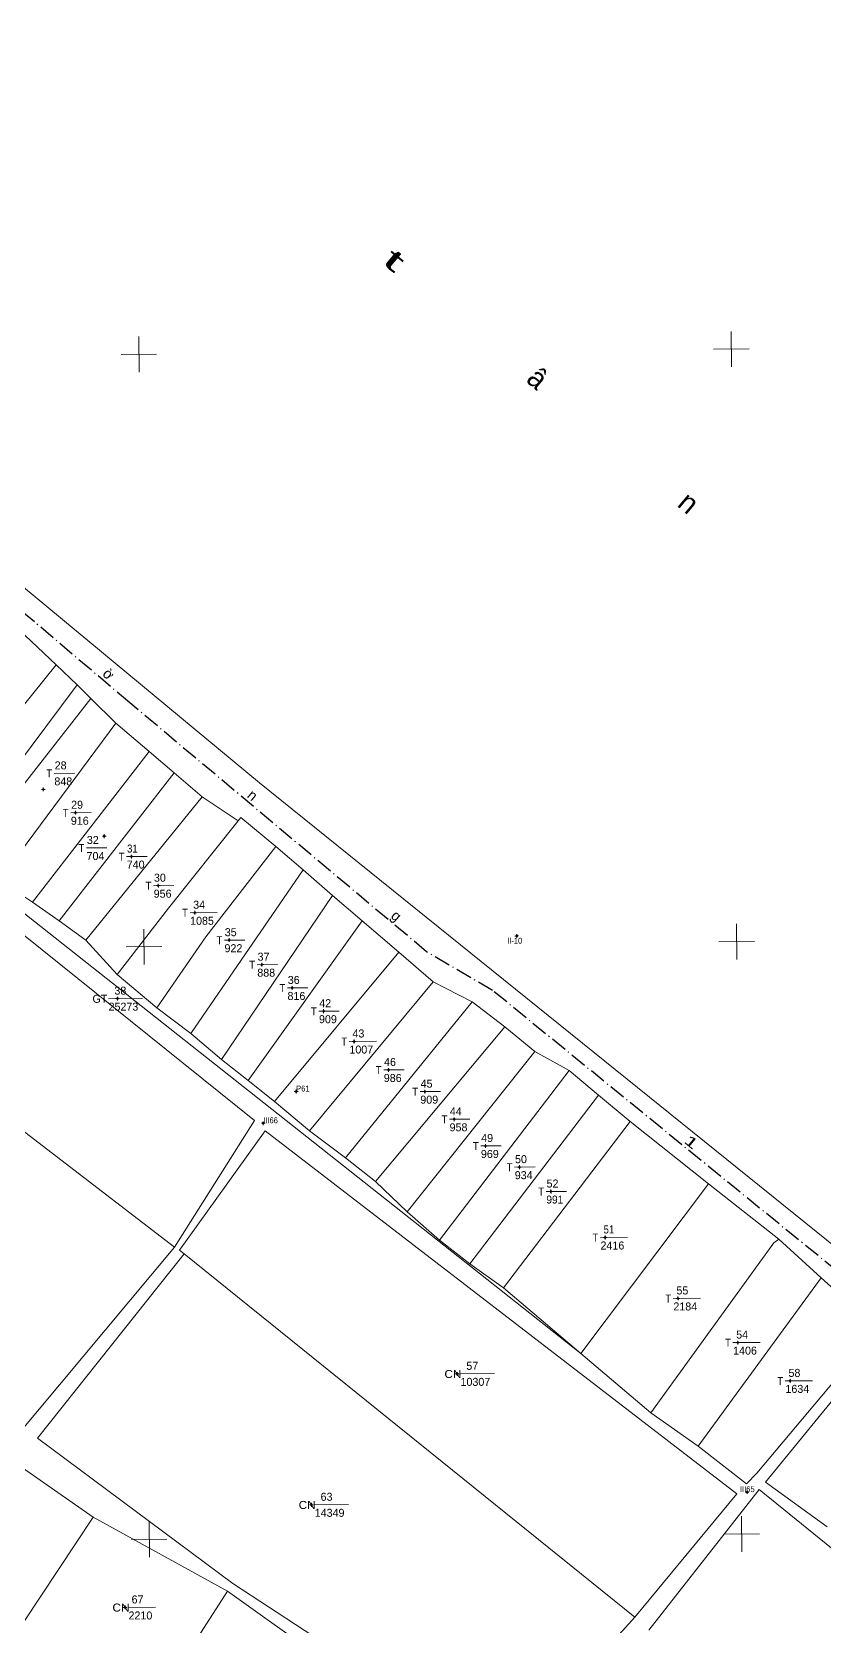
# Model space of a CAD drawing. Header units: metres. Extents: x 550441 to 551652, y 1840340 to 1841671.
# Drawn here: x 550910 to 551177, y 1840664 to 1841202 of the extents above; entities that cross this region are included whole.
import ezdxf
from ezdxf.enums import TextEntityAlignment as Align

# ---------------------------------------------------------------- set-up
doc = ezdxf.new("R2010")
doc.units = ezdxf.units.M
doc.header["$LTSCALE"] = 1.1
doc.linetypes.add('DOT_DASHED', pattern=[7.7, 5, -1.2, 0.3, -1.2])
for name, color, linetype, lineweight in [('10', 7, 'Continuous', 13), ('11', 7, 'Continuous', 13), ('13', 7, 'Continuous', 13), ('34', 7, 'Continuous', 13), ('63', 7, 'Continuous', 13)]:
    doc.layers.add(name, color=color, linetype=linetype, lineweight=lineweight)
doc.layers.add('12', color=7, linetype='Continuous')

msp = doc.modelspace()

# ---------------------------------------------------------------- hatches: boundary and pattern name
at = {"layer": '10'}
for points in [[(551073.201, 1840897.224, 1), (551073.051, 1840897.224, 1)], [(550998.771, 1840844.745, 1), (550998.621, 1840844.745, 1)], [(550987.665, 1840834.04, 1), (550987.515, 1840834.04, 1)], [(551150.941, 1840709.572, 1), (551150.791, 1840709.572, 1)]]:
    msp.add_hatch(color=256, dxfattribs=at).paths.add_polyline_path(points)
at = {"layer": '11'}
for points in [[(550913.435, 1840946.71, 1), (550913.285, 1840946.71, 1)], [(550913.435, 1840946.71, 1), (550913.285, 1840946.71, 1)], [(550924.312, 1840938.827, 1), (550924.162, 1840938.827, 1)], [(550924.312, 1840938.827, 1), (550924.162, 1840938.827, 1)], [(550933.998, 1840930.914, 1), (550933.848, 1840930.914, 1)], [(550933.998, 1840930.914, 1), (550933.848, 1840930.914, 1)], [(550943.176, 1840924.036, 1), (550943.026, 1840924.036, 1)], [(550943.176, 1840924.036, 1), (550943.026, 1840924.036, 1)], [(550952.26, 1840914.218, 1), (550952.11, 1840914.218, 1)], [(550952.26, 1840914.218, 1), (550952.11, 1840914.218, 1)], [(550964.557, 1840905.077, 1), (550964.407, 1840905.077, 1)], [(550964.557, 1840905.077, 1), (550964.407, 1840905.077, 1)], [(550976.165, 1840895.821, 1), (550976.015, 1840895.821, 1)], [(550976.165, 1840895.821, 1), (550976.015, 1840895.821, 1)], [(550987.225, 1840887.55, 1), (550987.075, 1840887.55, 1)], [(550987.225, 1840887.55, 1), (550987.075, 1840887.55, 1)], [(550997.411, 1840879.711, 1), (550997.261, 1840879.711, 1)], [(550997.411, 1840879.711, 1), (550997.261, 1840879.711, 1)], [(550938.457, 1840876.106, 1), (550938.307, 1840876.106, 1)], [(550938.457, 1840876.106, 1), (550938.307, 1840876.106, 1)], [(551008.047, 1840871.856, 1), (551007.897, 1840871.856, 1)], [(551008.047, 1840871.856, 1), (551007.897, 1840871.856, 1)], [(551018.304, 1840861.628, 1), (551018.154, 1840861.628, 1)], [(551018.304, 1840861.628, 1), (551018.154, 1840861.628, 1)], [(551029.905, 1840852.032, 1), (551029.755, 1840852.032, 1)], [(551029.905, 1840852.032, 1), (551029.755, 1840852.032, 1)], [(551042.236, 1840844.712, 1), (551042.086, 1840844.712, 1)], [(551042.236, 1840844.712, 1), (551042.086, 1840844.712, 1)], [(551052.116, 1840835.381, 1), (551051.966, 1840835.381, 1)], [(551052.116, 1840835.381, 1), (551051.966, 1840835.381, 1)], [(551062.682, 1840826.375, 1), (551062.532, 1840826.375, 1)], [(551062.682, 1840826.375, 1), (551062.532, 1840826.375, 1)], [(551074.102, 1840819.227, 1), (551073.952, 1840819.227, 1)], [(551074.102, 1840819.227, 1), (551073.952, 1840819.227, 1)], [(551084.761, 1840811.002, 1), (551084.611, 1840811.002, 1)], [(551084.761, 1840811.002, 1), (551084.611, 1840811.002, 1)], [(551103.032, 1840795.486, 1), (551102.882, 1840795.486, 1)], [(551103.032, 1840795.486, 1), (551102.882, 1840795.486, 1)], [(551127.626, 1840774.916, 1), (551127.476, 1840774.916, 1)], [(551127.626, 1840774.916, 1), (551127.476, 1840774.916, 1)], [(551147.782, 1840760.016, 1), (551147.632, 1840760.016, 1)], [(551147.782, 1840760.016, 1), (551147.632, 1840760.016, 1)], [(551053.097, 1840749.45, 1), (551052.947, 1840749.45, 1)], [(551053.097, 1840749.45, 1), (551052.947, 1840749.45, 1)], [(551165.431, 1840747.094, 1), (551165.281, 1840747.094, 1)], [(551165.431, 1840747.094, 1), (551165.281, 1840747.094, 1)], [(551003.906, 1840705.26, 1), (551003.756, 1840705.26, 1)], [(551003.906, 1840705.26, 1), (551003.756, 1840705.26, 1)], [(550941.074, 1840670.629, 1), (550940.924, 1840670.629, 1)], [(550941.074, 1840670.629, 1), (550940.924, 1840670.629, 1)]]:
    msp.add_hatch(color=256, dxfattribs=at).paths.add_polyline_path(points)

# ---------------------------------------------------------------- linework, layer by layer
at = {"layer": '10'}
for p, q in [((551072.81, 1840897.21), (551072.5, 1840897.21)), ((551073.11, 1840897.84), (551073.12, 1840897.53)), ((551073.12, 1840896.91), (551073.12, 1840896.6)), ((551073.75, 1840897.22), (551073.43, 1840897.22)), ((550998.38, 1840844.73), (550998.07, 1840844.73)), ((550998.68, 1840845.37), (550998.68, 1840845.06)), ((550999.32, 1840844.74), (550999.01, 1840844.74)), ((550998.69, 1840844.43), (550998.69, 1840844.12)), ((550987.27, 1840834.03), (550986.96, 1840834.03)), ((550987.58, 1840834.66), (550987.58, 1840834.35)), ((550987.59, 1840833.72), (550987.59, 1840833.41)), ((550988.21, 1840834.04), (550987.89, 1840834.03)), ((551150.86, 1840710.19), (551150.86, 1840709.88)), ((551150.55, 1840709.57), (551150.23, 1840709.57)), ((551150.87, 1840709.25), (551150.87, 1840708.94)), ((551151.48, 1840709.58), (551151.17, 1840709.57))]:
    msp.add_line(p, q, dxfattribs=at)
for centre, radius in [((551073.126, 1840897.224), 0.312), ((551073.126, 1840897.224), 0.075), ((550998.696, 1840844.745), 0.312), ((550998.696, 1840844.745), 0.075), ((550987.59, 1840834.04), 0.312), ((550987.59, 1840834.04), 0.075), ((551150.866, 1840709.572), 0.312), ((551150.866, 1840709.572), 0.075)]:
    msp.add_circle(centre, radius, dxfattribs=at)
at = {"layer": '11'}
for p, q in [((550913.05, 1840946.7), (550912.73, 1840946.7)), ((550913.05, 1840946.7), (550912.73, 1840946.7)), ((550913.35, 1840947.33), (550913.35, 1840947.01)), ((550913.35, 1840947.33), (550913.35, 1840947.01)), ((550913.99, 1840946.71), (550913.67, 1840946.71)), ((550913.99, 1840946.71), (550913.67, 1840946.71)), ((550913.36, 1840946.39), (550913.36, 1840946.08)), ((550913.36, 1840946.39), (550913.36, 1840946.08)), ((550923.92, 1840938.82), (550923.61, 1840938.82)), ((550923.92, 1840938.82), (550923.61, 1840938.82)), ((550924.23, 1840939.45), (550924.23, 1840939.13)), ((550924.23, 1840939.45), (550924.23, 1840939.13)), ((550924.23, 1840938.51), (550924.24, 1840938.19)), ((550924.23, 1840938.51), (550924.24, 1840938.19)), ((550924.85, 1840938.83), (550924.54, 1840938.82)), ((550924.85, 1840938.83), (550924.54, 1840938.82)), ((550933.61, 1840930.91), (550933.3, 1840930.9)), ((550933.61, 1840930.91), (550933.3, 1840930.9)), ((550933.91, 1840931.54), (550933.92, 1840931.22)), ((550933.91, 1840931.54), (550933.92, 1840931.22)), ((550933.92, 1840930.6), (550933.92, 1840930.28)), ((550933.92, 1840930.6), (550933.92, 1840930.28)), ((550934.54, 1840930.91), (550934.23, 1840930.91)), ((550934.54, 1840930.91), (550934.23, 1840930.91)), ((550942.79, 1840924.03), (550942.48, 1840924.03)), ((550942.79, 1840924.03), (550942.48, 1840924.03)), ((550943.09, 1840924.66), (550943.09, 1840924.34)), ((550943.09, 1840924.66), (550943.09, 1840924.34)), ((550943.1, 1840923.72), (550943.1, 1840923.4)), ((550943.1, 1840923.72), (550943.1, 1840923.4)), ((550943.72, 1840924.04), (550943.41, 1840924.03)), ((550943.72, 1840924.04), (550943.41, 1840924.03)), ((550952.17, 1840914.84), (550952.18, 1840914.52)), ((550952.17, 1840914.84), (550952.18, 1840914.52)), ((550951.87, 1840914.21), (550951.56, 1840914.21)), ((550951.87, 1840914.21), (550951.56, 1840914.21)), ((550952.18, 1840913.9), (550952.19, 1840913.58)), ((550952.18, 1840913.9), (550952.19, 1840913.58)), ((550952.8, 1840914.22), (550952.49, 1840914.22)), ((550952.8, 1840914.22), (550952.49, 1840914.22)), ((550964.17, 1840905.07), (550963.86, 1840905.07)), ((550964.17, 1840905.07), (550963.86, 1840905.07)), ((550964.47, 1840905.69), (550964.47, 1840905.38)), ((550964.47, 1840905.69), (550964.47, 1840905.38)), ((550964.48, 1840904.76), (550964.48, 1840904.45)), ((550964.48, 1840904.76), (550964.48, 1840904.45)), ((550965.1, 1840905.08), (550964.79, 1840905.08)), ((550965.1, 1840905.08), (550964.79, 1840905.08)), ((550975.78, 1840895.81), (550975.46, 1840895.81)), ((550975.78, 1840895.81), (550975.46, 1840895.81)), ((550976.08, 1840896.44), (550976.08, 1840896.13)), ((550976.08, 1840896.44), (550976.08, 1840896.13)), ((550976.09, 1840895.51), (550976.09, 1840895.2)), ((550976.09, 1840895.51), (550976.09, 1840895.2)), ((550976.72, 1840895.82), (550976.4, 1840895.82)), ((550976.72, 1840895.82), (550976.4, 1840895.82)), ((550986.84, 1840887.54), (550986.53, 1840887.54)), ((550986.84, 1840887.54), (550986.53, 1840887.54)), ((550987.14, 1840888.17), (550987.14, 1840887.85)), ((550987.14, 1840888.17), (550987.14, 1840887.85)), ((550987.76, 1840887.55), (550987.45, 1840887.55)), ((550987.76, 1840887.55), (550987.45, 1840887.55)), ((550987.15, 1840887.24), (550987.15, 1840886.92)), ((550987.15, 1840887.24), (550987.15, 1840886.92)), ((550997.02, 1840879.7), (550996.71, 1840879.7)), ((550997.02, 1840879.7), (550996.71, 1840879.7)), ((550997.33, 1840880.33), (550997.33, 1840880.02)), ((550997.33, 1840880.33), (550997.33, 1840880.02)), ((550997.33, 1840879.4), (550997.34, 1840879.09)), ((550997.33, 1840879.4), (550997.34, 1840879.09)), ((550997.95, 1840879.71), (550997.64, 1840879.71)), ((550997.95, 1840879.71), (550997.64, 1840879.71)), ((550938.07, 1840876.1), (550937.76, 1840876.1)), ((550938.07, 1840876.1), (550937.76, 1840876.1)), ((550938.37, 1840876.73), (550938.37, 1840876.41)), ((550938.37, 1840876.73), (550938.37, 1840876.41)), ((550938.38, 1840875.79), (550938.38, 1840875.47)), ((550938.38, 1840875.79), (550938.38, 1840875.47)), ((550939, 1840876.11), (550938.69, 1840876.1)), ((550939, 1840876.11), (550938.69, 1840876.1)), ((551007.66, 1840871.85), (551007.34, 1840871.85)), ((551007.66, 1840871.85), (551007.34, 1840871.85)), ((551007.96, 1840872.48), (551007.96, 1840872.16)), ((551007.96, 1840872.48), (551007.96, 1840872.16)), ((551007.97, 1840871.54), (551007.97, 1840871.22)), ((551007.97, 1840871.54), (551007.97, 1840871.22)), ((551008.6, 1840871.86), (551008.28, 1840871.85)), ((551008.6, 1840871.86), (551008.28, 1840871.85)), ((551017.91, 1840861.62), (551017.6, 1840861.62)), ((551017.91, 1840861.62), (551017.6, 1840861.62)), ((551018.22, 1840862.25), (551018.22, 1840861.93)), ((551018.22, 1840862.25), (551018.22, 1840861.93)), ((551018.23, 1840861.31), (551018.23, 1840860.99)), ((551018.23, 1840861.31), (551018.23, 1840860.99)), ((551018.84, 1840861.63), (551018.53, 1840861.63)), ((551018.84, 1840861.63), (551018.53, 1840861.63)), ((551029.52, 1840852.02), (551029.21, 1840852.02)), ((551029.52, 1840852.02), (551029.21, 1840852.02)), ((551029.82, 1840852.66), (551029.82, 1840852.34)), ((551029.82, 1840852.66), (551029.82, 1840852.34)), ((551029.83, 1840851.72), (551029.83, 1840851.4)), ((551029.83, 1840851.72), (551029.83, 1840851.4)), ((551030.45, 1840852.03), (551030.14, 1840852.03)), ((551030.45, 1840852.03), (551030.14, 1840852.03)), ((551041.85, 1840844.7), (551041.53, 1840844.7)), ((551041.85, 1840844.7), (551041.53, 1840844.7)), ((551042.15, 1840845.33), (551042.15, 1840845.02)), ((551042.15, 1840845.33), (551042.15, 1840845.02)), ((551042.79, 1840844.71), (551042.47, 1840844.71)), ((551042.79, 1840844.71), (551042.47, 1840844.71)), ((551042.16, 1840844.4), (551042.16, 1840844.09)), ((551042.16, 1840844.4), (551042.16, 1840844.09)), ((551051.73, 1840835.37), (551051.41, 1840835.37)), ((551051.73, 1840835.37), (551051.41, 1840835.37)), ((551052.03, 1840836), (551052.03, 1840835.69)), ((551052.03, 1840836), (551052.03, 1840835.69)), ((551052.04, 1840835.07), (551052.04, 1840834.76)), ((551052.04, 1840835.07), (551052.04, 1840834.76)), ((551052.67, 1840835.38), (551052.35, 1840835.38)), ((551052.67, 1840835.38), (551052.35, 1840835.38)), ((551062.29, 1840826.37), (551061.98, 1840826.36)), ((551062.29, 1840826.37), (551061.98, 1840826.36)), ((551062.6, 1840826.99), (551062.6, 1840826.68)), ((551062.6, 1840826.99), (551062.6, 1840826.68)), ((551062.6, 1840826.06), (551062.61, 1840825.75)), ((551062.6, 1840826.06), (551062.61, 1840825.75)), ((551063.22, 1840826.38), (551062.91, 1840826.37)), ((551063.22, 1840826.38), (551062.91, 1840826.37)), ((551073.71, 1840819.22), (551073.4, 1840819.22)), ((551073.71, 1840819.22), (551073.4, 1840819.22)), ((551074.02, 1840819.85), (551074.02, 1840819.53)), ((551074.02, 1840819.85), (551074.02, 1840819.53)), ((551074.02, 1840818.91), (551074.03, 1840818.59)), ((551074.02, 1840818.91), (551074.03, 1840818.59)), ((551074.64, 1840819.23), (551074.33, 1840819.22)), ((551074.64, 1840819.23), (551074.33, 1840819.22)), ((551084.37, 1840810.99), (551084.05, 1840810.99)), ((551084.37, 1840810.99), (551084.05, 1840810.99)), ((551084.68, 1840811.63), (551084.68, 1840811.31)), ((551084.68, 1840811.63), (551084.68, 1840811.31)), ((551084.68, 1840810.69), (551084.69, 1840810.37)), ((551084.68, 1840810.69), (551084.69, 1840810.37)), ((551085.31, 1840811), (551084.99, 1840811)), ((551085.31, 1840811), (551084.99, 1840811)), ((551102.95, 1840796.11), (551102.95, 1840795.79)), ((551102.95, 1840796.11), (551102.95, 1840795.79)), ((551102.64, 1840795.48), (551102.32, 1840795.48)), ((551102.64, 1840795.48), (551102.32, 1840795.48)), ((551102.96, 1840795.17), (551102.96, 1840794.85)), ((551102.96, 1840795.17), (551102.96, 1840794.85)), ((551103.58, 1840795.49), (551103.26, 1840795.48)), ((551103.58, 1840795.49), (551103.26, 1840795.48)), ((551127.24, 1840774.91), (551126.92, 1840774.91)), ((551127.24, 1840774.91), (551126.92, 1840774.91)), ((551127.54, 1840775.53), (551127.54, 1840775.22)), ((551127.54, 1840775.53), (551127.54, 1840775.22)), ((551127.55, 1840774.6), (551127.55, 1840774.29)), ((551127.55, 1840774.6), (551127.55, 1840774.29)), ((551128.18, 1840774.92), (551127.86, 1840774.91)), ((551128.18, 1840774.92), (551127.86, 1840774.91)), ((551147.39, 1840760.01), (551147.08, 1840760.01)), ((551147.39, 1840760.01), (551147.08, 1840760.01)), ((551147.7, 1840760.63), (551147.7, 1840760.32)), ((551147.7, 1840760.63), (551147.7, 1840760.32)), ((551147.7, 1840759.7), (551147.71, 1840759.39)), ((551147.7, 1840759.7), (551147.71, 1840759.39)), ((551148.32, 1840760.02), (551148.01, 1840760.01)), ((551148.32, 1840760.02), (551148.01, 1840760.01)), ((551052.71, 1840749.44), (551052.4, 1840749.44)), ((551052.71, 1840749.44), (551052.4, 1840749.44)), ((551053.01, 1840750.06), (551053.01, 1840749.75)), ((551053.01, 1840750.06), (551053.01, 1840749.75)), ((551053.02, 1840749.14), (551053.02, 1840748.83)), ((551053.02, 1840749.14), (551053.02, 1840748.83)), ((551053.64, 1840749.45), (551053.33, 1840749.45)), ((551053.64, 1840749.45), (551053.33, 1840749.45)), ((551165.35, 1840747.71), (551165.35, 1840747.4)), ((551165.35, 1840747.71), (551165.35, 1840747.4)), ((551165.04, 1840747.09), (551164.73, 1840747.08)), ((551165.04, 1840747.09), (551164.73, 1840747.08)), ((551165.35, 1840746.78), (551165.36, 1840746.47)), ((551165.35, 1840746.78), (551165.36, 1840746.47)), ((551165.97, 1840747.09), (551165.66, 1840747.09)), ((551165.97, 1840747.09), (551165.66, 1840747.09)), ((551003.52, 1840705.25), (551003.2, 1840705.25)), ((551003.52, 1840705.25), (551003.2, 1840705.25)), ((551003.82, 1840705.89), (551003.82, 1840705.57)), ((551003.82, 1840705.89), (551003.82, 1840705.57)), ((551003.83, 1840704.95), (551003.83, 1840704.63)), ((551003.83, 1840704.95), (551003.83, 1840704.63)), ((551004.46, 1840705.26), (551004.14, 1840705.26)), ((551004.46, 1840705.26), (551004.14, 1840705.26)), ((550940.68, 1840670.62), (550940.37, 1840670.62)), ((550940.68, 1840670.62), (550940.37, 1840670.62)), ((550940.99, 1840671.24), (550940.99, 1840670.93)), ((550940.99, 1840671.24), (550940.99, 1840670.93)), ((550941, 1840670.31), (550941, 1840670)), ((550941, 1840670.31), (550941, 1840670)), ((550941.61, 1840670.63), (550941.3, 1840670.63)), ((550941.61, 1840670.63), (550941.3, 1840670.63))]:
    msp.add_line(p, q, dxfattribs=at)
for points in [[(550913.35, 1840947.01), (550913.05, 1840946.7), (550913.36, 1840946.39), (550913.67, 1840946.71)], [(550913.35, 1840947.01), (550913.05, 1840946.7), (550913.36, 1840946.39), (550913.67, 1840946.71)], [(550924.23, 1840939.13), (550923.92, 1840938.82), (550924.23, 1840938.51), (550924.54, 1840938.82)], [(550924.23, 1840939.13), (550923.92, 1840938.82), (550924.23, 1840938.51), (550924.54, 1840938.82)], [(550933.92, 1840931.22), (550933.61, 1840930.91), (550933.92, 1840930.6), (550934.23, 1840930.91)], [(550933.92, 1840931.22), (550933.61, 1840930.91), (550933.92, 1840930.6), (550934.23, 1840930.91)], [(550943.09, 1840924.34), (550942.79, 1840924.03), (550943.1, 1840923.72), (550943.41, 1840924.03)], [(550943.09, 1840924.34), (550942.79, 1840924.03), (550943.1, 1840923.72), (550943.41, 1840924.03)], [(550952.18, 1840914.52), (550951.87, 1840914.21), (550952.18, 1840913.9), (550952.49, 1840914.22)], [(550952.18, 1840914.52), (550951.87, 1840914.21), (550952.18, 1840913.9), (550952.49, 1840914.22)], [(550964.47, 1840905.38), (550964.17, 1840905.07), (550964.48, 1840904.76), (550964.79, 1840905.08)], [(550964.47, 1840905.38), (550964.17, 1840905.07), (550964.48, 1840904.76), (550964.79, 1840905.08)], [(550976.08, 1840896.13), (550975.78, 1840895.81), (550976.09, 1840895.51), (550976.4, 1840895.82)], [(550976.08, 1840896.13), (550975.78, 1840895.81), (550976.09, 1840895.51), (550976.4, 1840895.82)], [(550987.14, 1840887.85), (550986.84, 1840887.54), (550987.15, 1840887.24), (550987.45, 1840887.55)], [(550987.14, 1840887.85), (550986.84, 1840887.54), (550987.15, 1840887.24), (550987.45, 1840887.55)], [(550997.33, 1840880.02), (550997.02, 1840879.7), (550997.33, 1840879.4), (550997.64, 1840879.71)], [(550997.33, 1840880.02), (550997.02, 1840879.7), (550997.33, 1840879.4), (550997.64, 1840879.71)], [(550938.37, 1840876.41), (550938.07, 1840876.1), (550938.38, 1840875.79), (550938.69, 1840876.1)], [(550938.37, 1840876.41), (550938.07, 1840876.1), (550938.38, 1840875.79), (550938.69, 1840876.1)], [(551007.96, 1840872.16), (551007.66, 1840871.85), (551007.97, 1840871.54), (551008.28, 1840871.85)], [(551007.96, 1840872.16), (551007.66, 1840871.85), (551007.97, 1840871.54), (551008.28, 1840871.85)], [(551018.22, 1840861.93), (551017.91, 1840861.62), (551018.23, 1840861.31), (551018.53, 1840861.63)], [(551018.22, 1840861.93), (551017.91, 1840861.62), (551018.23, 1840861.31), (551018.53, 1840861.63)], [(551029.82, 1840852.34), (551029.52, 1840852.02), (551029.83, 1840851.72), (551030.14, 1840852.03)], [(551029.82, 1840852.34), (551029.52, 1840852.02), (551029.83, 1840851.72), (551030.14, 1840852.03)], [(551042.15, 1840845.02), (551041.85, 1840844.7), (551042.16, 1840844.4), (551042.47, 1840844.71)], [(551042.15, 1840845.02), (551041.85, 1840844.7), (551042.16, 1840844.4), (551042.47, 1840844.71)], [(551052.03, 1840835.69), (551051.73, 1840835.37), (551052.04, 1840835.07), (551052.35, 1840835.38)], [(551052.03, 1840835.69), (551051.73, 1840835.37), (551052.04, 1840835.07), (551052.35, 1840835.38)], [(551062.6, 1840826.68), (551062.29, 1840826.37), (551062.6, 1840826.06), (551062.91, 1840826.37)], [(551062.6, 1840826.68), (551062.29, 1840826.37), (551062.6, 1840826.06), (551062.91, 1840826.37)], [(551074.02, 1840819.53), (551073.71, 1840819.22), (551074.02, 1840818.91), (551074.33, 1840819.22)], [(551074.02, 1840819.53), (551073.71, 1840819.22), (551074.02, 1840818.91), (551074.33, 1840819.22)], [(551084.68, 1840811.31), (551084.37, 1840810.99), (551084.68, 1840810.69), (551084.99, 1840811)], [(551084.68, 1840811.31), (551084.37, 1840810.99), (551084.68, 1840810.69), (551084.99, 1840811)], [(551102.95, 1840795.79), (551102.64, 1840795.48), (551102.96, 1840795.17), (551103.26, 1840795.48)], [(551102.95, 1840795.79), (551102.64, 1840795.48), (551102.96, 1840795.17), (551103.26, 1840795.48)], [(551127.54, 1840775.22), (551127.24, 1840774.91), (551127.55, 1840774.6), (551127.86, 1840774.91)], [(551127.54, 1840775.22), (551127.24, 1840774.91), (551127.55, 1840774.6), (551127.86, 1840774.91)], [(551147.7, 1840760.32), (551147.39, 1840760.01), (551147.7, 1840759.7), (551148.01, 1840760.01)], [(551147.7, 1840760.32), (551147.39, 1840760.01), (551147.7, 1840759.7), (551148.01, 1840760.01)], [(551053.01, 1840749.75), (551052.71, 1840749.44), (551053.02, 1840749.14), (551053.33, 1840749.45)], [(551053.01, 1840749.75), (551052.71, 1840749.44), (551053.02, 1840749.14), (551053.33, 1840749.45)], [(551165.35, 1840747.4), (551165.04, 1840747.09), (551165.35, 1840746.78), (551165.66, 1840747.09)], [(551165.35, 1840747.4), (551165.04, 1840747.09), (551165.35, 1840746.78), (551165.66, 1840747.09)], [(551003.82, 1840705.57), (551003.52, 1840705.25), (551003.83, 1840704.95), (551004.14, 1840705.26)], [(551003.82, 1840705.57), (551003.52, 1840705.25), (551003.83, 1840704.95), (551004.14, 1840705.26)], [(550940.99, 1840670.93), (550940.68, 1840670.62), (550941, 1840670.31), (550941.3, 1840670.63)], [(550940.99, 1840670.93), (550940.68, 1840670.62), (550941, 1840670.31), (550941.3, 1840670.63)]]:
    msp.add_lwpolyline(points, close=True, dxfattribs=at)
for centre in [(550913.36, 1840946.71), (550913.36, 1840946.71), (550924.237, 1840938.827), (550924.237, 1840938.827), (550933.923, 1840930.914), (550933.923, 1840930.914), (550943.101, 1840924.036), (550943.101, 1840924.036), (550952.185, 1840914.218), (550952.185, 1840914.218), (550964.482, 1840905.077), (550964.482, 1840905.077), (550976.09, 1840895.821), (550976.09, 1840895.821), (550987.15, 1840887.55), (550987.15, 1840887.55), (550997.336, 1840879.711), (550997.336, 1840879.711), (550938.382, 1840876.106), (550938.382, 1840876.106), (551007.972, 1840871.856), (551007.972, 1840871.856), (551018.229, 1840861.628), (551018.229, 1840861.628), (551029.83, 1840852.032), (551029.83, 1840852.032), (551042.161, 1840844.712), (551042.161, 1840844.712), (551052.041, 1840835.381), (551052.041, 1840835.381), (551062.607, 1840826.375), (551062.607, 1840826.375), (551074.027, 1840819.227), (551074.027, 1840819.227), (551084.686, 1840811.002), (551084.686, 1840811.002), (551102.957, 1840795.486), (551102.957, 1840795.486), (551127.551, 1840774.916), (551127.551, 1840774.916), (551147.707, 1840760.016), (551147.707, 1840760.016), (551053.022, 1840749.45), (551053.022, 1840749.45), (551165.356, 1840747.094), (551165.356, 1840747.094), (551003.831, 1840705.26), (551003.831, 1840705.26), (550940.999, 1840670.629), (550940.999, 1840670.629)]:
    msp.add_circle(centre, 0.075, dxfattribs=at)
at = {"layer": '13'}
for p, q in [((550917.08, 1840952.1), (550923.97, 1840952.16)), ((550922.63, 1840938.81), (550929.52, 1840938.87)), ((550927.93, 1840926.92), (550934.81, 1840926.98)), ((550941.5, 1840924.02), (550948.37, 1840924.08)), ((550950.58, 1840914.2), (550957.46, 1840914.26)), ((550962.88, 1840905.06), (550972.05, 1840905.14)), ((550974.49, 1840895.8), (550981.37, 1840895.86)), ((550985.55, 1840887.53), (550992.42, 1840887.59)), ((550995.73, 1840879.69), (551002.61, 1840879.75)), ((550935.36, 1840876.07), (550946.83, 1840876.18)), ((551006.37, 1840871.84), (551013.26, 1840871.9)), ((551016.62, 1840861.61), (551025.8, 1840861.69)), ((551028.23, 1840852.01), (551035.1, 1840852.07)), ((551040.56, 1840844.69), (551047.44, 1840844.75)), ((551050.44, 1840835.36), (551057.32, 1840835.42)), ((551061, 1840826.36), (551067.88, 1840826.42)), ((551072.42, 1840819.21), (551079.3, 1840819.27)), ((551083.08, 1840810.98), (551089.97, 1840811.04)), ((551101.35, 1840795.47), (551110.53, 1840795.55)), ((551125.95, 1840774.9), (551135.12, 1840774.98)), ((551146.1, 1840760), (551155.28, 1840760.08)), ((551054.12, 1840749.45), (551065.59, 1840749.56)), ((551163.75, 1840747.07), (551172.93, 1840747.15)), ((551004.93, 1840705.26), (551016.39, 1840705.37)), ((550942.09, 1840670.63), (550951.27, 1840670.71))]:
    msp.add_line(p, q, dxfattribs=at)
at = {"layer": '34'}
for p, q in [((550873.67, 1840934.45), (550917.76, 1840988.73)), ((550924.84, 1840981.97), (550917.76, 1840988.73)), ((550929.45, 1840977.39), (550924.84, 1840981.97)), ((550937.89, 1840968.99), (550929.45, 1840977.39)), ((550949.05, 1840959.48), (550937.89, 1840968.99)), ((550957.49, 1840952.27), (550949.05, 1840959.48)), ((550966.94, 1840944.19), (550957.49, 1840952.27)), ((550927.76, 1840895.79), (550966.94, 1840944.19)), ((550966.94, 1840944.19), (550979.14, 1840936.04)), ((551001.01, 1840919.53), (550991.89, 1840927.39)), ((551001.01, 1840919.53), (550963.18, 1840864.27)), ((551011.01, 1840910.93), (551001.01, 1840919.53)), ((551021.02, 1840902.33), (551011.01, 1840910.93)), ((550918.72, 1840902.33), (550909.72, 1840908.65)), ((551021.02, 1840902.33), (550982.45, 1840848.47)), ((551033.29, 1840891.76), (551021.02, 1840902.33)), ((550927.76, 1840895.79), (550938.27, 1840884.25)), ((551044.95, 1840881.71), (551033.29, 1840891.76)), ((550951.72, 1840872.99), (550938.27, 1840884.25)), ((551003.15, 1840831.5), (551044.95, 1840881.71)), ((551058.05, 1840875.03), (551044.95, 1840881.71)), ((550963.18, 1840864.27), (550951.72, 1840872.99)), ((551069.12, 1840866.58), (551058.05, 1840875.03)), ((551079.28, 1840858.22), (551069.12, 1840866.58)), ((550982.45, 1840848.47), (550973.51, 1840855.58)), ((551036.2, 1840804.19), (551079.28, 1840858.22)), ((551090.77, 1840851.87), (551079.28, 1840858.22)), ((551100.74, 1840843.53), (551090.77, 1840851.87)), ((551003.15, 1840831.5), (550991.38, 1840841.36)), ((551068.71, 1840778.49), (551111.41, 1840834.62)), ((551137.87, 1840813.54), (551111.41, 1840834.62)), ((551015.38, 1840822.35), (551003.15, 1840831.5)), ((551094.8, 1840756.36), (551137.87, 1840813.54)), ((551161.59, 1840794.94), (551137.87, 1840813.54)), ((551047.03, 1840794.55), (551036.2, 1840804.19)), ((551175.81, 1840781.87), (551161.59, 1840794.94)), ((551068.71, 1840778.49), (551057.29, 1840786.57)), ((551068.71, 1840778.49), (551094.8, 1840756.36)), ((551094.8, 1840756.36), (551118.43, 1840736.3)), ((550880.13, 1840736.01), (550930.25, 1840701.09)), ((550906.75, 1840665.72), (550930.25, 1840701.09)), ((550930.25, 1840701.09), (550975.5, 1840676.07)), ((550952.44, 1840640.27), (550975.5, 1840676.07)), ((551010.17, 1840651.42), (550975.5, 1840676.07))]:
    msp.add_line(p, q, dxfattribs=at)
for points in [[(550543.83, 1841308.46), (550772.32, 1841126.28), (550986.28, 1840948.96), (551263.99, 1840725.08), (551439.8, 1840581.76), (551535.28, 1840504.43), (551541.93, 1840498.88)], [(550708.99, 1841157.83), (550705.15, 1841161.44), (550691.47, 1841144.68), (550672.63, 1841114.88), (550670.7, 1841107.99), (550738.17, 1841046.18), (550827.52, 1840967.55), (551094.8, 1840756.36)], [(550917.76, 1840988.73), (550909.32, 1840996.69), (550900.9, 1841004.61)], [(550929.45, 1840977.39), (550887.21, 1840923.43), (550883.02, 1840926.17), (550924.84, 1840981.97)], [(550949.05, 1840959.48), (550909.72, 1840908.65), (550898.44, 1840916.05), (550937.89, 1840968.99)], [(550927.76, 1840895.79), (550918.72, 1840902.33), (550957.49, 1840952.27)], [(550938.27, 1840884.25), (550955.61, 1840906.58), (550979.14, 1840936.04)], [(550979.14, 1840936.04), (550979.99, 1840937.2), (550991.89, 1840927.39)], [(550951.72, 1840872.99), (550968.17, 1840896.93), (550991.89, 1840927.39)], [(550792.43, 1840919.12), (550730.6, 1840836.94), (550903.47, 1840727.26), (550957.61, 1840792.23)], [(551011.01, 1840910.93), (550973.51, 1840855.58), (550963.18, 1840864.27)], [(551033.29, 1840891.76), (550991.38, 1840841.36), (550982.45, 1840848.47)], [(551025.45, 1840814.39), (551015.38, 1840822.35), (551058.05, 1840875.03)], [(551036.2, 1840804.19), (551025.45, 1840814.39), (551069.12, 1840866.58)], [(551057.29, 1840786.57), (551047.03, 1840794.55), (551090.77, 1840851.87)], [(551111.41, 1840834.62), (551100.74, 1840843.53), (551057.29, 1840786.57)], [(551118.43, 1840736.3), (551159.9, 1840793.68), (551161.59, 1840794.94)], [(550960.93, 1840790), (550911.37, 1840727.72), (550977.38, 1840678.67), (551013.42, 1840655.07), (551048.12, 1840629.63), (551064.98, 1840620.67), (551070.99, 1840621.06), (551112.97, 1840667.37)], [(551175.81, 1840781.87), (551134.31, 1840725.09), (551118.43, 1840736.3)], [(551134.31, 1840725.09), (551150.63, 1840712.29), (551154.19, 1840715.95), (551184.91, 1840752.59), (551194, 1840762.23), (551195.53, 1840764.17), (551175.81, 1840781.87)], [(551217.75, 1840747.02), (551203.07, 1840759.08), (551198.38, 1840758.28), (551186.9, 1840749.33), (551157.08, 1840712.88), (551177.88, 1840697.79)], [(551478.81, 1840453.43), (551267.36, 1840619.24), (551154.93, 1840710.38), (551117.73, 1840662.94)]]:
    msp.add_lwpolyline(points, dxfattribs=at)
at = {"layer": '34', "linetype": 'DOT_DASHED', "lineweight": 25}
msp.add_lwpolyline([(551533.49, 1840498.81), (551424.29, 1840586.02), (551064.98, 1840878.83), (551042.71, 1840891.91), (550942.52, 1840975.94), (550910.35, 1841003.24), (550840.14, 1841062.14), (550543.9, 1841300.05)], dxfattribs=at)
at = {"layer": '34'}
for points in [[(550957.61, 1840792.23), (550984.67, 1840835), (550823.48, 1840964.48), (550792.43, 1840919.12)], [(551112.97, 1840667.37), (551147.4, 1840709.02), (550988.25, 1840831.49), (550959.3, 1840791.15), (550960.93, 1840790)]]:
    msp.add_lwpolyline(points, close=True, dxfattribs=at)
at = {"layer": '63'}
for p, q in [((550945.67, 1841087.52), (550945.56, 1841099.52)), ((551145.6, 1841089.27), (551145.5, 1841101.27)), ((550939.61, 1841093.47), (550951.61, 1841093.57)), ((551139.55, 1841095.22), (551151.55, 1841095.32)), ((550947.41, 1840887.59), (550947.31, 1840899.58)), ((551147.35, 1840889.34), (551147.25, 1840901.33)), ((550941.36, 1840893.53), (550953.36, 1840893.64)), ((551141.3, 1840895.28), (551153.3, 1840895.39)), ((550949.16, 1840687.65), (550949.06, 1840699.65)), ((551149.1, 1840689.4), (551148.99, 1840701.4)), ((551143.05, 1840695.35), (551155.05, 1840695.45)), ((550943.11, 1840693.6), (550955.11, 1840693.7))]:
    msp.add_line(p, q, dxfattribs=at)

# ---------------------------------------------------------------- texts
at = {"layer": '12', "width": 0.95}
for s, p in [('II-10 ', (551069.91, 1840894.62)), ('P61 ', (550998.69, 1840844.74)), ('III66 ', (550987.58, 1840834.03)), ('III65 ', (551148.45, 1840709.55))]:
    msp.add_text(s, height=2, dxfattribs=at).set_placement(p)
at = {"layer": '13'}
for s, width, p in [('T', 0.9, (550914.39, 1840950.72)), ('T', 0.9, (550919.94, 1840937.43)), ('T', 0.9, (550925.25, 1840925.54)), ('T', 0.9, (550938.81, 1840922.64)), ('31', 0.9, (550941.63, 1840925.37)), ('T', 0.9, (550947.89, 1840912.83)), ('T', 0.9, (550960.19, 1840903.69)), ('T', 0.9, (550971.8, 1840894.43)), ('T', 0.9, (550982.86, 1840886.16)), ('T', 0.9, (550993.04, 1840878.32)), ('T', 0.9, (551003.68, 1840870.46)), ('T', 0.9, (551013.94, 1840860.24)), ('T', 0.9, (551025.54, 1840850.64)), ('T', 0.9, (551037.87, 1840843.32)), ('T', 0.9, (551047.75, 1840833.99)), ('T', 0.9, (551058.32, 1840824.98)), ('T', 0.9, (551069.73, 1840817.83)), ('T', 0.9, (551080.39, 1840809.61)), ('991', 0.95, (551083.12, 1840806.93)), ('T', 0.9, (551098.67, 1840794.09)), ('51', 0.9, (551102.42, 1840796.83)), ('T', 0.9, (551123.26, 1840773.52)), ('T', 0.9, (551143.42, 1840758.62)), ('CN', 1.1, (551048.73, 1840748.06)), ('T', 0.9, (551161.06, 1840745.7)), ('CN', 1.1, (550999.54, 1840703.87)), ('CN', 1.1, (550936.71, 1840669.24))]:
    msp.add_text(s, height=2.7, dxfattribs=dict(at, width=width)).set_placement(p)
for s, p in [('28', (550917.21, 1840953.45)), ('848', (550917.11, 1840948.05)), ('29', (550922.76, 1840940.16)), ('916', (550922.67, 1840934.76)), ('32', (550928.06, 1840928.27)), ('704', (550927.97, 1840922.87)), ('740', (550941.53, 1840919.97)), ('30', (550950.71, 1840915.55)), ('956', (550950.62, 1840910.15)), ('34', (550963.95, 1840906.42)), ('1085', (550962.91, 1840901.01)), ('35', (550974.6, 1840897.15)), ('922', (550974.52, 1840891.75)), ('37', (550985.67, 1840888.88)), ('888', (550985.58, 1840883.48)), ('36', (550995.86, 1840881.04)), ('GT', (550929.97, 1840874.68)), ('38', (550937.37, 1840877.44)), ('816', (550995.77, 1840875.64)), ('25273', (550935.39, 1840872.03)), ('42', (551006.49, 1840873.19)), ('909', (551006.4, 1840867.79)), ('43', (551017.69, 1840862.97)), ('1007', (551016.66, 1840857.56)), ('46', (551028.35, 1840853.36)), ('986', (551028.26, 1840847.96)), ('45', (551040.69, 1840846.04)), ('909', (551040.59, 1840840.64)), ('44', (551050.55, 1840836.71)), ('958', (551050.47, 1840831.31)), ('49', (551061.13, 1840827.71)), ('969', (551061.04, 1840822.31)), ('50', (551072.55, 1840820.56)), ('934', (551072.46, 1840815.16)), ('52', (551083.2, 1840812.33)), ('2416', (551101.39, 1840791.42)), ('55', (551127.01, 1840776.26)), ('2184', (551125.98, 1840770.85)), ('54', (551147.17, 1840761.36)), ('1406', (551146.14, 1840755.95)), ('57', (551056.12, 1840750.82)), ('10307', (551054.15, 1840745.41)), ('58', (551164.82, 1840748.43)), ('1634', (551163.79, 1840743.03)), ('63', (551006.94, 1840706.63)), ('14349', (551004.96, 1840701.22)), ('67', (550943.16, 1840671.99)), ('2210', (550942.13, 1840666.58))]:
    msp.add_text(s, height=2.7, dxfattribs=at).set_placement(p)
at = {"layer": '34'}
for s, height, rotation, width, p in [('t', 7, 319.997, 2.3, (551029.53, 1841122.68)), ('1', 3.5, 320.321, 1.7, (551130.943, 1840826.334))]:
    msp.add_text(s, height=height, rotation=rotation, dxfattribs=dict(at, width=width)).set_placement(p, align=Align.CENTER)
for s, height, rotation, p in [('â', 7, 319.997, (551077.921, 1841082.822)), ('n', 7, 319.997, (551128.921, 1841040.792)), ('ờ', 3.5, 319.179, (550934.234, 1840984.272)), ('n', 3.5, 319.511, (550982.878, 1840943.388)), ('g', 3.5, 319.511, (551031.368, 1840902.708))]:
    msp.add_text(s, height=height, rotation=rotation, dxfattribs=at).set_placement(p, align=Align.CENTER)

doc.saveas('drawing.dxf')
